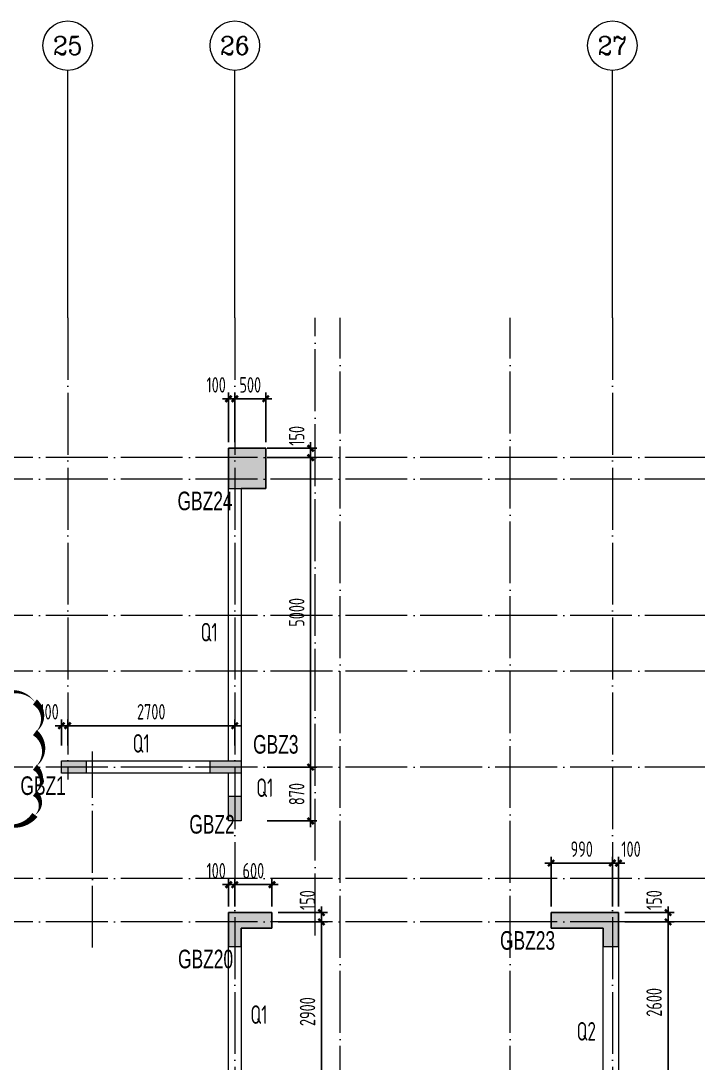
# Model space of a CAD drawing. Extents: x 5874492 to 7194610, y -939842 to -279257.
# Drawn here: x 6332553 to 6343496, y -764633 to -747795 of the extents above; entities that cross this region are included whole.
import ezdxf
from ezdxf.enums import TextEntityAlignment as Align

# ---------------------------------------------------------------- set-up
doc = ezdxf.new("R2010")
doc.units = 0
doc.header["$LTSCALE"] = 1000
doc.linetypes.add('DOTE', pattern=[2.42, 2, -0.2, 0.02, -0.2])
for name, color, linetype, lineweight in [('A-标注-轴号', 3, 'Continuous', 15), ('A-标注-轴号文字', 7, 'Continuous', 15), ('A-轴线-塔楼', 1, 'DOTE', 9), ('A-轴线-隔墙', 41, 'DOTE', 9), ('S-基础-HATCH', 251, 'Continuous', 20), ('S-墙柱-COLU', 50, 'Continuous', 20), ('S-墙柱-DIM', 3, 'Continuous', 20), ('S-墙柱-WALL', 6, 'Continuous', 20), ('S-墙柱-编号', 4, 'Continuous', 20), ('S-轴网-轴号', 3, 'Continuous', 20), ('S-通用-TEXT', 7, 'Continuous', 20)]:
    doc.layers.add(name, color=color, linetype=linetype, lineweight=lineweight)
doc.layers.add('S-活动层-非打印1', color=170, linetype='Continuous', plot=False)
doc.styles.add('_TCH_AXIS', font='COMPLEX.shx', dxfattribs={"bigfont": 'hztxt.shx'})
doc.styles.add('BW_Dim', font='Bweng.shx', dxfattribs={"width": 0.7, "bigfont": 'hztxt.shx'})
doc.styles.add('COMPLEX', font='COMPLEX')
doc.styles.add('TSSD_Dimension', font='tssdeng.shx', dxfattribs={"width": 0.7, "bigfont": 'tssdchn.shx'})
doc.styles.add('TSSD_Rein', font='tssdeng.shx', dxfattribs={"width": 0.7, "bigfont": 'hztxt.shx'})
doc.dimstyles.new('TSSD_100_100', dxfattribs={"dimtxt": 250, "dimasz": 100, "dimexe": 100, "dimexo": 100, "dimgap": 100, "dimtad": 1, "dimdec": 0, "dimzin": 0, "dimdsep": 46, "dimtxsty": 'TSSD_Dimension', "dimblk": 'ARCHTICK', "dimcen": 0, "dimdle": 100, "dimclrt": 7, "dimadec": 0, "dimazin": 0, "dimtfac": 1, "dimtdec": 0, "dimtix": 1, "dimtmove": 2, "dimatfit": 0, "dimfxl": 0, "dimtolj": 1, "dimtzin": 0, "dimarcsym": 0})

# ---------------------------------------------------------------- blocks, each defined once
blk = doc.blocks.new('_ArchTick')
at = {"color": 0, "linetype": 'ByBlock', "const_width": 0.4}
blk.add_lwpolyline([(-0.5, -0.5), (0.5, 0.5)], dxfattribs=at)
blk = doc.blocks.new('*D1352')
at = {"layer": 'Defpoints', "color": 0, "transparency": 16777216}
for p in [(6342210, -762351), (6343010, -762351), (6342210, -764951)]:
    blk.add_point(p, dxfattribs=at)
at = {"layer": 'S-墙柱-DIM', "color": 0, "lineweight": -2, "transparency": 16777216}
for p, q in [((6343010, -765051), (6343010, -762251)), ((6342310, -762351), (6343110, -762351)), ((6342310, -764951), (6343110, -764951))]:
    blk.add_line(p, q, dxfattribs=at)
at = {"layer": 'S-墙柱-DIM', "color": 0, "lineweight": -2, "transparency": 16777216, "xscale": 100, "yscale": 100, "zscale": 100}
for p, rotation in [((6343010, -762351), 90), ((6343010, -764951), 270)]:
    blk.add_blockref('_ArchTick', p, dxfattribs=dict(at, rotation=rotation))
at = {"layer": 'S-墙柱-DIM', "color": 7, "transparency": 16777216, "insert": (6342785, -763651), "char_height": 250, "attachment_point": 5, "rotation": 90, "style": 'TSSD_Dimension'}
blk.add_mtext('\\A1;2600', dxfattribs=at)
blk = doc.blocks.new('*D1353')
at = {"layer": 'Defpoints', "color": 0, "transparency": 16777216}
for p in [(6342210, -762201), (6343010, -762201), (6342210, -762351)]:
    blk.add_point(p, dxfattribs=at)
at = {"layer": 'S-墙柱-DIM', "color": 0, "lineweight": -2, "transparency": 16777216}
for p, q in [((6342310, -762201), (6343110, -762201)), ((6343010, -762201), (6343010, -762101)), ((6343010, -762351), (6343010, -762201)), ((6342310, -762351), (6343110, -762351)), ((6343010, -762351), (6343010, -762451))]:
    blk.add_line(p, q, dxfattribs=at)
at = {"layer": 'S-墙柱-DIM', "color": 0, "lineweight": -2, "transparency": 16777216, "xscale": 100, "yscale": 100, "zscale": 100}
for p, rotation in [((6343010, -762201), 270), ((6343010, -762351), 90)]:
    blk.add_blockref('_ArchTick', p, dxfattribs=dict(at, rotation=rotation))
at = {"layer": 'S-墙柱-DIM', "color": 7, "transparency": 16777216, "insert": (6342785, -761999), "char_height": 250, "attachment_point": 5, "rotation": 90, "style": 'TSSD_Dimension'}
blk.add_mtext('\\A1;150', dxfattribs=at)
blk = doc.blocks.new('*D1354')
at = {"layer": 'Defpoints', "color": 0, "transparency": 16777216}
for p in [(6342110, -761401), (6342110, -762201), (6342210, -762201)]:
    blk.add_point(p, dxfattribs=at)
at = {"layer": 'S-墙柱-DIM', "color": 0, "lineweight": -2, "transparency": 16777216}
for p, q in [((6342110, -761401), (6342010, -761401)), ((6342110, -762101), (6342110, -761301)), ((6342210, -761401), (6342110, -761401)), ((6342210, -762101), (6342210, -761301)), ((6342210, -761401), (6342310, -761401))]:
    blk.add_line(p, q, dxfattribs=at)
at = {"layer": 'S-墙柱-DIM', "color": 0, "lineweight": -2, "transparency": 16777216, "xscale": 100, "yscale": 100, "zscale": 100}
blk.add_blockref('_ArchTick', (6342110, -761401), dxfattribs=at)
at = {"layer": 'S-墙柱-DIM', "color": 0, "lineweight": -2, "transparency": 16777216, "xscale": 100, "yscale": 100, "zscale": 100, "rotation": 180}
blk.add_blockref('_ArchTick', (6342210, -761401), dxfattribs=at)
at = {"layer": 'S-墙柱-DIM', "color": 7, "transparency": 16777216, "insert": (6342412, -761176), "char_height": 250, "attachment_point": 5, "style": 'TSSD_Dimension'}
blk.add_mtext('\\A1;100', dxfattribs=at)
blk = doc.blocks.new('*D1355')
at = {"layer": 'Defpoints', "color": 0, "transparency": 16777216}
for p in [(6341120, -761401), (6341120, -762201), (6342110, -762201)]:
    blk.add_point(p, dxfattribs=at)
at = {"layer": 'S-墙柱-DIM', "color": 0, "lineweight": -2, "transparency": 16777216}
for p, q in [((6342210, -761401), (6341020, -761401)), ((6341120, -762101), (6341120, -761301)), ((6342110, -762101), (6342110, -761301))]:
    blk.add_line(p, q, dxfattribs=at)
at = {"layer": 'S-墙柱-DIM', "color": 0, "lineweight": -2, "transparency": 16777216, "xscale": 100, "yscale": 100, "zscale": 100, "rotation": 180}
blk.add_blockref('_ArchTick', (6341120, -761401), dxfattribs=at)
at = {"layer": 'S-墙柱-DIM', "color": 0, "lineweight": -2, "transparency": 16777216, "xscale": 100, "yscale": 100, "zscale": 100}
blk.add_blockref('_ArchTick', (6342110, -761401), dxfattribs=at)
at = {"layer": 'S-墙柱-DIM', "color": 7, "transparency": 16777216, "insert": (6341615, -761176), "char_height": 250, "attachment_point": 5, "style": 'TSSD_Dimension'}
blk.add_mtext('\\A1;990', dxfattribs=at)
blk = doc.blocks.new('*D1362')
at = {"layer": 'Defpoints', "color": 0, "transparency": 16777216}
for p in [(6336610, -762351), (6337410, -762351), (6336610, -765251)]:
    blk.add_point(p, dxfattribs=at)
at = {"layer": 'S-墙柱-DIM', "color": 0, "lineweight": -2, "transparency": 16777216}
for p, q in [((6337410, -765351), (6337410, -762251)), ((6336710, -762351), (6337510, -762351)), ((6336710, -765251), (6337510, -765251))]:
    blk.add_line(p, q, dxfattribs=at)
at = {"layer": 'S-墙柱-DIM', "color": 0, "lineweight": -2, "transparency": 16777216, "xscale": 100, "yscale": 100, "zscale": 100}
for p, rotation in [((6337410, -762351), 90), ((6337410, -765251), 270)]:
    blk.add_blockref('_ArchTick', p, dxfattribs=dict(at, rotation=rotation))
at = {"layer": 'S-墙柱-DIM', "color": 7, "transparency": 16777216, "insert": (6337185, -763801), "char_height": 250, "attachment_point": 5, "rotation": 90, "style": 'TSSD_Dimension'}
blk.add_mtext('\\A1;2900', dxfattribs=at)
blk = doc.blocks.new('*D1363')
at = {"layer": 'Defpoints', "color": 0, "transparency": 16777216}
for p in [(6336610, -762201), (6337410, -762201), (6336610, -762351)]:
    blk.add_point(p, dxfattribs=at)
at = {"layer": 'S-墙柱-DIM', "color": 0, "lineweight": -2, "transparency": 16777216}
for p, q in [((6336710, -762201), (6337510, -762201)), ((6337410, -762201), (6337410, -762101)), ((6337410, -762351), (6337410, -762201)), ((6336710, -762351), (6337510, -762351)), ((6337410, -762351), (6337410, -762451))]:
    blk.add_line(p, q, dxfattribs=at)
at = {"layer": 'S-墙柱-DIM', "color": 0, "lineweight": -2, "transparency": 16777216, "xscale": 100, "yscale": 100, "zscale": 100}
for p, rotation in [((6337410, -762201), 270), ((6337410, -762351), 90)]:
    blk.add_blockref('_ArchTick', p, dxfattribs=dict(at, rotation=rotation))
at = {"layer": 'S-墙柱-DIM', "color": 7, "transparency": 16777216, "insert": (6337185, -761999), "char_height": 250, "attachment_point": 5, "rotation": 90, "style": 'TSSD_Dimension'}
blk.add_mtext('\\A1;150', dxfattribs=at)
blk = doc.blocks.new('*D1364')
at = {"layer": 'Defpoints', "color": 0, "transparency": 16777216}
for p in [(6336010, -761750), (6336010, -762201), (6336610, -762201)]:
    blk.add_point(p, dxfattribs=at)
at = {"layer": 'S-墙柱-DIM', "color": 0, "lineweight": -2, "transparency": 16777216}
for p, q in [((6336710, -761750), (6335910, -761750)), ((6336010, -762101), (6336010, -761650)), ((6336610, -762101), (6336610, -761650))]:
    blk.add_line(p, q, dxfattribs=at)
at = {"layer": 'S-墙柱-DIM', "color": 0, "lineweight": -2, "transparency": 16777216, "xscale": 100, "yscale": 100, "zscale": 100, "rotation": 180}
blk.add_blockref('_ArchTick', (6336010, -761750), dxfattribs=at)
at = {"layer": 'S-墙柱-DIM', "color": 0, "lineweight": -2, "transparency": 16777216, "xscale": 100, "yscale": 100, "zscale": 100}
blk.add_blockref('_ArchTick', (6336610, -761750), dxfattribs=at)
at = {"layer": 'S-墙柱-DIM', "color": 7, "transparency": 16777216, "insert": (6336310, -761525), "char_height": 250, "attachment_point": 5, "style": 'TSSD_Dimension'}
blk.add_mtext('\\A1;600', dxfattribs=at)
blk = doc.blocks.new('*D1365')
at = {"layer": 'Defpoints', "color": 0, "transparency": 16777216}
for p in [(6335910, -761750), (6335910, -762201), (6336010, -762201)]:
    blk.add_point(p, dxfattribs=at)
at = {"layer": 'S-墙柱-DIM', "color": 0, "lineweight": -2, "transparency": 16777216}
for p, q in [((6335910, -761750), (6335810, -761750)), ((6335910, -762101), (6335910, -761650)), ((6336010, -761750), (6335910, -761750)), ((6336010, -762101), (6336010, -761650)), ((6336010, -761750), (6336110, -761750))]:
    blk.add_line(p, q, dxfattribs=at)
at = {"layer": 'S-墙柱-DIM', "color": 0, "lineweight": -2, "transparency": 16777216, "xscale": 100, "yscale": 100, "zscale": 100}
blk.add_blockref('_ArchTick', (6335910, -761750), dxfattribs=at)
at = {"layer": 'S-墙柱-DIM', "color": 0, "lineweight": -2, "transparency": 16777216, "xscale": 100, "yscale": 100, "zscale": 100, "rotation": 180}
blk.add_blockref('_ArchTick', (6336010, -761750), dxfattribs=at)
at = {"layer": 'S-墙柱-DIM', "color": 7, "transparency": 16777216, "insert": (6335709, -761525), "char_height": 250, "attachment_point": 5, "style": 'TSSD_Dimension'}
blk.add_mtext('\\A1;100', dxfattribs=at)
blk = doc.blocks.new('*D1366')
at = {"layer": 'Defpoints', "color": 0, "transparency": 16777216}
for p in [(6336435, -759851), (6337235, -759851), (6336435, -760721)]:
    blk.add_point(p, dxfattribs=at)
at = {"layer": 'S-墙柱-DIM', "color": 0, "lineweight": -2, "transparency": 16777216}
for p, q in [((6336535, -759851), (6337335, -759851)), ((6337235, -760821), (6337235, -759751)), ((6336535, -760721), (6337335, -760721))]:
    blk.add_line(p, q, dxfattribs=at)
at = {"layer": 'S-墙柱-DIM', "color": 0, "lineweight": -2, "transparency": 16777216, "xscale": 100, "yscale": 100, "zscale": 100}
for p, rotation in [((6337235, -759851), 90), ((6337235, -760721), 270)]:
    blk.add_blockref('_ArchTick', p, dxfattribs=dict(at, rotation=rotation))
at = {"layer": 'S-墙柱-DIM', "color": 7, "transparency": 16777216, "insert": (6337010, -760286), "char_height": 250, "attachment_point": 5, "rotation": 90, "style": 'TSSD_Dimension'}
blk.add_mtext('\\A1;870', dxfattribs=at)
blk = doc.blocks.new('*D1367')
at = {"layer": 'Defpoints', "color": 0, "transparency": 16777216}
for p in [(6336435, -754851), (6336435, -759851), (6337235, -759851)]:
    blk.add_point(p, dxfattribs=at)
at = {"layer": 'S-墙柱-DIM', "color": 0, "lineweight": -2, "transparency": 16777216}
for p, q in [((6336535, -754851), (6337335, -754851)), ((6337235, -754751), (6337235, -759951)), ((6336535, -759851), (6337335, -759851))]:
    blk.add_line(p, q, dxfattribs=at)
at = {"layer": 'S-墙柱-DIM', "color": 0, "lineweight": -2, "transparency": 16777216, "xscale": 100, "yscale": 100, "zscale": 100}
for p, rotation in [((6337235, -754851), 90), ((6337235, -759851), 270)]:
    blk.add_blockref('_ArchTick', p, dxfattribs=dict(at, rotation=rotation))
at = {"layer": 'S-墙柱-DIM', "color": 7, "transparency": 16777216, "insert": (6337010, -757351), "char_height": 250, "attachment_point": 5, "rotation": 90, "style": 'TSSD_Dimension'}
blk.add_mtext('\\A1;5000', dxfattribs=at)
blk = doc.blocks.new('*D1368')
at = {"layer": 'Defpoints', "color": 0, "transparency": 16777216}
for p in [(6336435, -754701), (6336435, -754851), (6337235, -754701)]:
    blk.add_point(p, dxfattribs=at)
at = {"layer": 'S-墙柱-DIM', "color": 0, "lineweight": -2, "transparency": 16777216}
for p, q in [((6337235, -754701), (6337235, -754601)), ((6336535, -754701), (6337335, -754701)), ((6336535, -754851), (6337335, -754851)), ((6337235, -754851), (6337235, -754701)), ((6337235, -754851), (6337235, -754951))]:
    blk.add_line(p, q, dxfattribs=at)
at = {"layer": 'S-墙柱-DIM', "color": 0, "lineweight": -2, "transparency": 16777216, "xscale": 100, "yscale": 100, "zscale": 100}
for p, rotation in [((6337235, -754701), 270), ((6337235, -754851), 90)]:
    blk.add_blockref('_ArchTick', p, dxfattribs=dict(at, rotation=rotation))
at = {"layer": 'S-墙柱-DIM', "color": 7, "transparency": 16777216, "insert": (6337010, -754499), "char_height": 250, "attachment_point": 5, "rotation": 90, "style": 'TSSD_Dimension'}
blk.add_mtext('\\A1;150', dxfattribs=at)
blk = doc.blocks.new('*D1369')
at = {"layer": 'Defpoints', "color": 0, "transparency": 16777216}
for p in [(6336010, -753901), (6336010, -754701), (6336510, -754701)]:
    blk.add_point(p, dxfattribs=at)
at = {"layer": 'S-墙柱-DIM', "color": 0, "lineweight": -2, "transparency": 16777216}
for p, q in [((6336010, -754601), (6336010, -753801)), ((6336510, -754601), (6336510, -753801)), ((6336010, -753901), (6335910, -753901)), ((6336510, -753901), (6336010, -753901)), ((6336510, -753901), (6336610, -753901))]:
    blk.add_line(p, q, dxfattribs=at)
at = {"layer": 'S-墙柱-DIM', "color": 0, "lineweight": -2, "transparency": 16777216, "xscale": 100, "yscale": 100, "zscale": 100}
blk.add_blockref('_ArchTick', (6336010, -753901), dxfattribs=at)
at = {"layer": 'S-墙柱-DIM', "color": 0, "lineweight": -2, "transparency": 16777216, "xscale": 100, "yscale": 100, "zscale": 100, "rotation": 180}
blk.add_blockref('_ArchTick', (6336510, -753901), dxfattribs=at)
at = {"layer": 'S-墙柱-DIM', "color": 7, "transparency": 16777216, "insert": (6336260, -753676), "char_height": 250, "attachment_point": 5, "style": 'TSSD_Dimension'}
blk.add_mtext('\\A1;500', dxfattribs=at)
blk = doc.blocks.new('*D1370')
at = {"layer": 'Defpoints', "color": 0, "transparency": 16777216}
for p in [(6333210, -759182), (6333210, -759604), (6333310, -759604)]:
    blk.add_point(p, dxfattribs=at)
at = {"layer": 'S-墙柱-DIM', "color": 0, "lineweight": -2, "transparency": 16777216}
for p, q in [((6333210, -759182), (6333110, -759182)), ((6333210, -759504), (6333210, -759082)), ((6333310, -759182), (6333210, -759182)), ((6333310, -759504), (6333310, -759082)), ((6333310, -759182), (6333410, -759182))]:
    blk.add_line(p, q, dxfattribs=at)
at = {"layer": 'S-墙柱-DIM', "color": 0, "lineweight": -2, "transparency": 16777216, "xscale": 100, "yscale": 100, "zscale": 100}
blk.add_blockref('_ArchTick', (6333210, -759182), dxfattribs=at)
at = {"layer": 'S-墙柱-DIM', "color": 0, "lineweight": -2, "transparency": 16777216, "xscale": 100, "yscale": 100, "zscale": 100, "rotation": 180}
blk.add_blockref('_ArchTick', (6333310, -759182), dxfattribs=at)
at = {"layer": 'S-墙柱-DIM', "color": 7, "transparency": 16777216, "insert": (6333009, -758957), "char_height": 250, "attachment_point": 5, "style": 'TSSD_Dimension'}
blk.add_mtext('\\A1;100', dxfattribs=at)
blk = doc.blocks.new('*D1371')
at = {"layer": 'Defpoints', "color": 0, "transparency": 16777216}
for p in [(6333310, -759182), (6333310, -759604), (6336010, -759604)]:
    blk.add_point(p, dxfattribs=at)
at = {"layer": 'S-墙柱-DIM', "color": 0, "lineweight": -2, "transparency": 16777216}
for p, q in [((6336110, -759182), (6333210, -759182)), ((6333310, -759504), (6333310, -759082)), ((6336010, -759504), (6336010, -759082))]:
    blk.add_line(p, q, dxfattribs=at)
at = {"layer": 'S-墙柱-DIM', "color": 0, "lineweight": -2, "transparency": 16777216, "xscale": 100, "yscale": 100, "zscale": 100, "rotation": 180}
blk.add_blockref('_ArchTick', (6333310, -759182), dxfattribs=at)
at = {"layer": 'S-墙柱-DIM', "color": 0, "lineweight": -2, "transparency": 16777216, "xscale": 100, "yscale": 100, "zscale": 100}
blk.add_blockref('_ArchTick', (6336010, -759182), dxfattribs=at)
at = {"layer": 'S-墙柱-DIM', "color": 7, "transparency": 16777216, "insert": (6334660, -758957), "char_height": 250, "attachment_point": 5, "style": 'TSSD_Dimension'}
blk.add_mtext('\\A1;2700', dxfattribs=at)
blk = doc.blocks.new('*D1418')
at = {"layer": 'Defpoints', "color": 0, "transparency": 16777216}
for p in [(6335910, -753901), (6335910, -754701), (6336010, -754701)]:
    blk.add_point(p, dxfattribs=at)
at = {"layer": 'S-墙柱-DIM', "color": 0, "lineweight": -2, "transparency": 16777216}
for p, q in [((6335910, -754601), (6335910, -753801)), ((6336010, -754601), (6336010, -753801)), ((6335910, -753901), (6335810, -753901)), ((6336010, -753901), (6335910, -753901)), ((6336010, -753901), (6336110, -753901))]:
    blk.add_line(p, q, dxfattribs=at)
at = {"layer": 'S-墙柱-DIM', "color": 0, "lineweight": -2, "transparency": 16777216, "xscale": 100, "yscale": 100, "zscale": 100}
blk.add_blockref('_ArchTick', (6335910, -753901), dxfattribs=at)
at = {"layer": 'S-墙柱-DIM', "color": 0, "lineweight": -2, "transparency": 16777216, "xscale": 100, "yscale": 100, "zscale": 100, "rotation": 180}
blk.add_blockref('_ArchTick', (6336010, -753901), dxfattribs=at)
at = {"layer": 'S-墙柱-DIM', "color": 7, "transparency": 16777216, "insert": (6335709, -753676), "char_height": 250, "attachment_point": 5, "style": 'TSSD_Dimension'}
blk.add_mtext('\\A1;100', dxfattribs=at)
blk = doc.blocks.new('_AXISO')
blk.add_circle((0, 0), 0.5)
at = {"layer": 'S-轴网-轴号', "style": 'COMPLEX', "width": 1.041667}
blk.add_attdef('A', text='', height=0.56, dxfattribs=at).set_placement((-0.25, -0.28), (0.25, -0.28), align=Align.FIT)
blk = doc.blocks.new('ZHOUWANG3')
at = {"layer": 'A-标注-轴号'}
for p, q in [((127052, 248942), (127052, 252942)), ((129752, 248942), (129752, 252942)), ((135852, 248942), (135852, 252942))]:
    blk.add_line(p, q, dxfattribs=at)
at = {"layer": 'A-轴线-塔楼', "linetype": 'DOTE', "ltscale": 0.5}
for p, q in [((127052, 248942), (127052, 241486)), ((129752, 248942), (129752, 226834)), ((135852, 248942), (135852, 226834)), ((139798, 246686), (85362, 246686)), ((139798, 246336), (121152, 246336)), ((139798, 244136), (121152, 244136)), ((139798, 243236), (85362, 243236)), ((139798, 241686), (85362, 241686)), ((139798, 239886), (85362, 239886)), ((139798, 239186), (85362, 239186))]:
    blk.add_line(p, q, dxfattribs=at)
at = {"layer": 'A-轴线-隔墙', "ltscale": 0.5}
for p, q in [((131052, 238966), (131052, 248942)), ((131452, 236186), (131452, 248942)), ((134202, 236186), (134202, 248942)), ((127452, 238770), (127452, 241936))]:
    blk.add_line(p, q, dxfattribs=at)
at = {"layer": 'A-标注-轴号'}
ref = blk.add_blockref('_AXISO', (127052, 253342), dxfattribs=dict(at, xscale=800, yscale=800, zscale=800))
ref.add_attrib('A', '25', dxfattribs={"layer": 'A-标注-轴号文字', "ltscale": 0.2, "height": 294.3, "style": '_TCH_AXIS'}).set_placement((126814, 253195), (127290, 253195), align=Align.FIT)
ref = blk.add_blockref('_AXISO', (129752, 253342), dxfattribs=dict(at, xscale=800, yscale=800, zscale=800))
ref.add_attrib('A', '26', dxfattribs={"layer": 'A-标注-轴号文字', "ltscale": 0.2, "height": 294.3, "style": '_TCH_AXIS'}).set_placement((129514, 253195), (129990, 253195), align=Align.FIT)
ref = blk.add_blockref('_AXISO', (135852, 253342), dxfattribs=dict(at, xscale=800, yscale=800, zscale=800))
ref.add_attrib('A', '27', dxfattribs={"layer": 'A-标注-轴号文字', "ltscale": 0.2, "height": 294.3, "style": '_TCH_AXIS'}).set_placement((135614, 253195), (136090, 253195), align=Align.FIT)

msp = doc.modelspace()

# ---------------------------------------------------------------- hatches: boundary and pattern name
at = {"layer": 'S-基础-HATCH'}
for points in [[(6336510.4, -755350.9), (6336510.4, -754700.9), (6335910.4, -754700.9), (6335910.4, -755350.9)], [(6333610.4, -759950.9), (6333210.4, -759950.9), (6333210.4, -759750.9), (6333310.4, -759750.9), (6333460.4, -759750.9), (6333610.4, -759750.9)], [(6336110.4, -759950.9), (6335610.4, -759950.9), (6335610.4, -759750.9), (6336110.4, -759750.9)], [(6336110.4, -760320.9), (6336110.4, -760720.9), (6335910.4, -760720.9), (6335910.4, -760320.9)], [(6336110.4, -762450.9), (6336610.4, -762450.9), (6336610.4, -762200.9), (6335910.4, -762200.9), (6335910.4, -762750.9), (6336110.4, -762750.9)], [(6341960.4, -762450.9), (6341960.4, -762750.9), (6342210.4, -762750.9), (6342210.4, -762200.9), (6341120.4, -762200.9), (6341120.4, -762450.9)]]:
    msp.add_hatch(color=256, dxfattribs=at).paths.add_polyline_path(points)

# ---------------------------------------------------------------- linework, layer by layer
at = {"layer": 'S-墙柱-COLU'}
for points in [[(6336510.4, -755350.9), (6336510.4, -754700.9), (6335910.4, -754700.9), (6335910.4, -755350.9)], [(6333610.4, -759950.9), (6333210.4, -759950.9), (6333210.4, -759750.9), (6333310.4, -759750.9), (6333310.4, -759750.9), (6333610.4, -759750.9)], [(6336110.4, -759950.9), (6335610.4, -759950.9), (6335610.4, -759750.9), (6336110.4, -759750.9)], [(6336110.4, -760320.9), (6336110.4, -760720.9), (6335910.4, -760720.9), (6335910.4, -760320.9)], [(6336110.4, -762450.9), (6336610.4, -762450.9), (6336610.4, -762200.9), (6335910.4, -762200.9), (6335910.4, -762750.9), (6336110.4, -762750.9)], [(6341960.4, -762450.9), (6341960.4, -762750.9), (6342210.4, -762750.9), (6342210.4, -762200.9), (6341120.4, -762200.9), (6341120.4, -762450.9)]]:
    msp.add_lwpolyline(points, close=True, dxfattribs=at)
at = {"layer": 'S-墙柱-WALL'}
for points in [[(6336110.4, -755350.9), (6336110.4, -760720.9), (6335910.4, -760720.9), (6335910.4, -759950.9), (6333210.4, -759950.9), (6333210.4, -759750.9), (6333310.4, -759750.9), (6333310.4, -759750.9), (6335910.4, -759750.9), (6335910.4, -754700.9), (6336510.4, -754700.9), (6336510.4, -755350.9)], [(6336610.4, -762450.9), (6336110.4, -762450.9), (6336110.4, -765250.9), (6335910.4, -765250.9), (6335910.4, -762200.9), (6336610.4, -762200.9)], [(6341710.4, -769850.9), (6341960.4, -769850.9), (6341960.4, -762450.9), (6341120.4, -762450.9), (6341120.4, -762200.9), (6342210.4, -762200.9), (6342210.4, -770450.9), (6341710.4, -770450.9)]]:
    msp.add_lwpolyline(points, close=True, dxfattribs=at)
at = {"layer": 'S-活动层-非打印1'}
msp.add_lwpolyline([(6330590.2, -758799.9, 0, 105, 0.5), (6330590.2, -759464.9, 0, 105, 0.5), (6330590.2, -759919.9, 0, 105, 0.5), (6330590.2, -760584.9, 0, 105, 0.5), (6330590.2, -760623.9, 0, 105, 0.5), (6331255.2, -760623.9, 0, 105, 0.5), (6331605.2, -760623.9, 0, 105, 0.5), (6332060.2, -760623.9, 0, 105, 0.5), (6332780.4, -760623.9, 0, 105, 0.5), (6332780.4, -760273.9, 0, 105, 0.5), (6332780.4, -759853.9, 0, 105, 0.5), (6332780.4, -759293.9, 0, 105, 0.5), (6332780.4, -758799.9, 0, 105, 0.5), (6332115.4, -758799.9, 0, 105, 0.5), (6331660.4, -758799.9, 0, 105, 0.5), (6331240.4, -758799.9, 0, 105, 0.5)], format="xyseb", close=True, dxfattribs=at)

# ---------------------------------------------------------------- block references
msp.add_blockref('ZHOUWANG3', (6206258.5, -1001537.3))

# ---------------------------------------------------------------- texts
at = {"layer": 'S-墙柱-编号', "style": 'TSSD_Rein', "width": 0.7}
for s, p in [('Q1', (6335457.2, -757821)), ('Q1', (6334359.4, -759617.7)), ('Q1', (6336356.6, -760333.5)), ('Q1', (6336262.6, -763999.1)), ('Q2', (6341533.1, -764268.9))]:
    msp.add_text(s, height=300, dxfattribs=at).set_placement(p)
at = {"layer": 'S-通用-TEXT', "style": 'BW_Dim', "width": 0.7}
for s, p in [('GBZ24', (6335085.1, -755400.9)), ('GBZ3', (6336305.5, -759333.1)), ('GBZ1', (6332546.6, -760000.9)), ('GBZ2', (6335275, -760624.9)), ('GBZ23', (6340295.1, -762500.9)), ('GBZ20', (6335093.1, -762800.9))]:
    msp.add_text(s, height=300, dxfattribs=at).set_placement(p, align=Align.TOP_LEFT)

# ---------------------------------------------------------------- dimensions: what is measured, and where the dimension line sits
at = {"layer": 'S-墙柱-DIM'}
for base, p1, p2, angle, picture, middle in [((6335910.4, -753900.9), (6336010.4, -754700.9), (6335910.4, -754700.9), 180, '*D1418', (6335708.8, -753675.9)), ((6337235.4, -754700.9), (6336435.4, -754850.9), (6336435.4, -754700.9), 90, '*D1368', (6337010.4, -754499.3)), ((6333210.4, -759181.7), (6333310.4, -759604.5), (6333210.4, -759604.5), 180, '*D1370', (6333008.8, -758956.7)), ((6342110.4, -761400.9), (6342210.4, -762200.9), (6342110.4, -762200.9), 180, '*D1354', (6342412, -761175.9)), ((6335910.4, -761750.3), (6336010.4, -762200.9), (6335910.4, -762200.9), 180, '*D1365', (6335708.8, -761525.3)), ((6337410.4, -762200.9), (6336610.4, -762350.9), (6336610.4, -762200.9), 90, '*D1363', (6337185.4, -761999.3)), ((6343010.4, -762200.9), (6342210.4, -762350.9), (6342210.4, -762200.9), 90, '*D1353', (6342785.4, -761999.3))]:
    dim = msp.add_linear_dim(base=base, p1=p1, p2=p2, angle=angle, dimstyle='TSSD_100_100', dxfattribs=at)
    dim.commit()
    dim.dimension.update_dxf_attribs({"geometry": picture, "text_midpoint": middle, "dimtype": 128})
for base, p1, p2, angle, picture, middle in [((6336010.4, -753900.9), (6336510.4, -754700.9), (6336010.4, -754700.9), 180, '*D1369', (6336260.4, -753675.9)), ((6337235.4, -759850.9), (6336435.4, -754850.9), (6336435.4, -759850.9), 90, '*D1367', (6337010.4, -757350.9)), ((6333310.4, -759181.7), (6336010.4, -759604.5), (6333310.4, -759604.5), 180, '*D1371', (6334660.4, -758956.7)), ((6337235.4, -759850.9), (6336435.4, -760720.9), (6336435.4, -759850.9), 90, '*D1366', (6337010.4, -760285.9)), ((6341120.4, -761400.9), (6342110.4, -762200.9), (6341120.4, -762200.9), 180, '*D1355', (6341615.4, -761175.9)), ((6336010.4, -761750.3), (6336610.4, -762200.9), (6336010.4, -762200.9), 180, '*D1364', (6336310.4, -761525.3)), ((6337410.4, -762350.9), (6336610.4, -765250.9), (6336610.4, -762350.9), 90, '*D1362', (6337185.4, -763800.9)), ((6343010.4, -762350.9), (6342210.4, -764950.9), (6342210.4, -762350.9), 90, '*D1352', (6342785.4, -763650.9))]:
    dim = msp.add_linear_dim(base=base, p1=p1, p2=p2, angle=angle, dimstyle='TSSD_100_100', dxfattribs=at)
    dim.commit()
    dim.dimension.update_dxf_attribs({"geometry": picture, "text_midpoint": middle})

doc.saveas('drawing.dxf')
